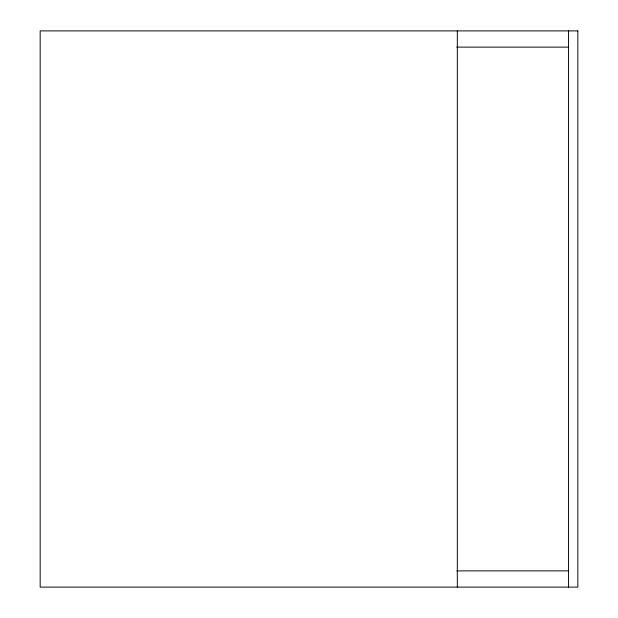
<?xml version="1.0" encoding="UTF-8"?>
<svg xmlns="http://www.w3.org/2000/svg" width="618" height="618" viewBox="0 0 618 618"><rect width="100%" height="100%" fill="white"/><g stroke="black" fill="none" stroke-linecap="round" stroke-linejoin="round"><path stroke-width="0.93" d="M456.71 47.122L568.56 47.122M456.71 570.877L568.56 570.877M568.56 30.9L568.56 587.1M457.32 30.9L457.32 587.1M577.83 30.9L40.17 30.9L40.17 587.1L577.83 587.1L577.83 30.9"/></g></svg>
